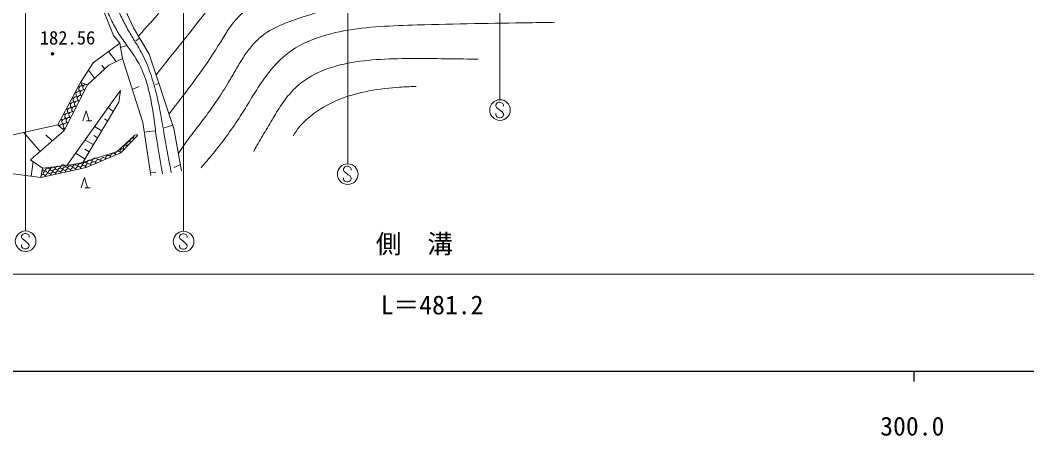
# Model space of a CAD drawing. Units: millimetres, scale not verified. Extents: x 40000 to 680000, y 20000 to 380000.
# Drawn here: x 281213 to 378968, y 198715 to 239123 of the extents above; entities that cross this region are included whole.
import ezdxf
from ezdxf.enums import TextEntityAlignment as Align

# ---------------------------------------------------------------- set-up
doc = ezdxf.new("R2010")
doc.units = ezdxf.units.MM
doc.header["$LTSCALE"] = 1000
for name, color, linetype, lineweight in [('M-BGD', 7, 'Continuous', 13), ('M-STR-STR3', 7, 'Continuous', 13), ('M-STR-STRC', 7, 'Continuous', 13), ('M-TTL-BAND', 7, 'Continuous', 25)]:
    doc.layers.add(name, color=color, linetype=linetype, lineweight=lineweight)
doc.styles.add('ＭＳ ゴシック', font='')
doc.styles.get('ＭＳ ゴシック').set_extended_font_data('MS Gothic')

msp = doc.modelspace()

# ---------------------------------------------------------------- linework, layer by layer
at = {"layer": 'M-BGD'}
for p, q in [((290301, 242615), (292214, 238358)), ((288723, 241487), (290277, 237614)), ((290277, 237614), (290895, 236876)), ((292214, 238358), (293748, 235802)), ((288303, 234982), (290895, 236876)), ((291143, 235405), (290895, 236876)), ((290965, 236458), (291562, 236655)), ((292812, 237362), (292439, 237094)), ((290537, 235102), (289806, 236081)), ((293748, 235802), (296151, 228602)), ((288303, 234982), (287082, 233066)), ((289812, 234739), (287750, 232839)), ((289416, 234375), (289135, 234752)), ((291143, 235405), (289812, 234739)), ((293128, 229178), (291143, 235405)), ((288431, 233466), (287840, 234257)), ((284866, 228953), (287082, 233066)), ((287750, 232839), (285478, 228408)), ((287750, 232839), (287082, 233066)), ((292107, 232381), (292765, 232678)), ((294691, 232977), (294384, 232863)), ((290402, 231551), (290960, 232284)), ((290801, 231153), (290960, 232284)), ((285734, 224995), (290402, 231551)), ((287301, 225285), (290801, 231153)), ((287317, 229319), (287617, 230319)), ((287617, 230319), (287917, 229319)), ((290254, 230235), (289755, 230642)), ((284866, 228953), (277116, 227195)), ((285478, 228408), (284866, 228953)), ((287667, 229319), (288167, 229319)), ((289146, 228377), (288441, 228797)), ((289712, 229326), (289413, 229544)), ((293892, 224017), (293128, 229178)), ((296044, 228921), (295203, 228642)), ((281577, 228207), (283169, 226356)), ((285478, 228408), (282229, 225550)), ((284311, 227382), (283701, 227978)), ((288736, 227690), (288356, 227917)), ((292279, 227887), (290637, 226367)), ((292610, 227911), (290986, 226222)), ((293269, 228226), (294352, 228367)), ((296151, 228602), (296895, 224484)), ((288326, 227003), (287510, 227490)), ((287506, 225629), (286579, 226182)), ((290637, 226367), (287301, 225285)), ((287916, 226316), (287480, 226576)), ((290986, 226222), (287610, 224799)), ((282229, 225550), (283376, 224734)), ((282275, 223958), (282464, 225382)), ((283376, 224734), (285734, 224995)), ((287301, 225285), (285734, 224995)), ((296787, 225082), (296181, 224788)), ((278696, 224435), (283212, 223834)), ((287610, 224799), (283212, 223834)), ((283376, 224734), (283212, 223834)), ((293854, 224268), (294384, 224306)), ((287154, 222828), (287454, 223828)), ((287454, 223828), (287754, 222828)), ((287504, 222828), (288004, 222828))]:
    msp.add_line(p, q, dxfattribs=at)
for radius in [125, 100, 75, 50, 25]:
    msp.add_circle((284350, 235849), radius, dxfattribs=at)
for centre, radius, start, end in [((287209, 232442), 300, 62.85422, 242.85422), ((287483, 232976), 300, 169.5452, 242.85422), ((287613, 232572), 300, 79.54054, 242.85422), ((287613, 232572), 300, 62.85422, 62.85867), ((286531, 231778), 300, 62.85422, 86.60269), ((286805, 232312), 300, 219.31773, 242.85422), ((286935, 231908), 300, 62.85422, 242.85422), ((287065, 231504), 300, 62.85422, 242.85422), ((286805, 232312), 300, 62.85422, 84.07391), ((287079, 232846), 300, 221.79776, 242.85422), ((287339, 232038), 300, 62.85422, 242.85422), ((285984, 230710), 300, 62.85422, 91.82977), ((286258, 231244), 300, 214.20441, 242.85422), ((286388, 230840), 300, 62.85422, 242.85422), ((286518, 230436), 300, 62.85422, 242.85422), ((286258, 231244), 300, 62.85422, 89.18723), ((286531, 231778), 300, 216.78895, 242.85422), ((286661, 231374), 300, 62.85422, 242.85422), ((286791, 230970), 300, 62.85422, 242.85422), ((285710, 230176), 300, 208.84913, 242.85422), ((285840, 229772), 300, 62.85422, 242.85422), ((285710, 230176), 300, 62.85422, 94.54251), ((285984, 230710), 300, 211.56187, 242.85422), ((286114, 230306), 300, 62.85422, 242.85422), ((286244, 229902), 300, 62.85422, 242.85422), ((285163, 229108), 300, 203.13235, 242.85422), ((284889, 228574), 300, 62.85422, 75.123), ((285293, 228704), 300, 62.85422, 157.36561), ((285436, 229642), 300, 206.03776, 242.85422), ((285566, 229238), 300, 62.85422, 242.85422), ((285696, 228835), 300, 62.85422, 242.85422), ((285970, 229368), 300, 62.85422, 242.85422), ((285423, 228301), 300, 62.85422, 115.31152), ((292447, 227742), 234, 46.12849, 226.12849), ((291473, 226729), 234, 46.12849, 226.12849), ((291798, 227067), 234, 46.12849, 226.12849), ((292123, 227405), 234, 46.12849, 226.12849), ((289780, 225714), 262, 22.85319, 202.85319), ((290263, 225917), 262, 22.85319, 202.85319), ((290745, 226121), 262, 22.85319, 202.85319), ((291148, 226391), 234, 46.12849, 226.12849), ((284394, 224583), 256, 12.29491, 192.29491), ((284895, 224692), 256, 12.29491, 192.29491), ((285395, 224801), 256, 12.29491, 192.29491), ((285610, 224613), 247, 12.51543, 192.51543), ((286092, 224720), 247, 12.51543, 192.51543), ((286575, 224827), 247, 12.51543, 192.51543), ((286877, 224638), 250, 12.38574, 192.38574), ((287057, 224934), 247, 12.51543, 192.51543), ((287365, 224746), 250, 12.38574, 192.38574), ((287511, 225066), 227, 20.37579, 200.37579), ((287851, 224901), 262, 22.85319, 202.85319), ((287976, 225245), 272, 21.59467, 201.59467), ((288333, 225104), 262, 22.85319, 202.85319), ((288481, 225445), 272, 21.59467, 201.59467), ((288815, 225308), 262, 22.85319, 202.85319), ((289298, 225511), 262, 22.85319, 202.85319), ((283456, 223887), 250, 12.38574, 192.38574), ((283486, 224376), 163, 15.37903, 195.37903), ((283680, 224184), 247, 12.51543, 192.51543), ((283894, 224474), 256, 12.29491, 192.29491), ((283945, 223995), 250, 12.38574, 192.38574), ((284163, 224291), 247, 12.51543, 192.51543), ((284433, 224102), 250, 12.38574, 192.38574), ((284645, 224398), 247, 12.51543, 192.51543), ((284922, 224209), 250, 12.38574, 192.38574), ((285128, 224505), 247, 12.51543, 192.51543), ((285411, 224316), 250, 12.38574, 192.38574), ((285899, 224424), 250, 12.38574, 192.38574), ((286388, 224531), 250, 12.38574, 192.38574)]:
    msp.add_arc(centre, radius, start, end, dxfattribs=at)
for points, knots in [([(294411, 233815), (296128, 235948), (297845, 238081), (299515, 240274), (299917, 240801), (300316, 241333), (300760, 241815), (303350, 244626), (307475, 245767), (311394, 246331), (314325, 246752), (317140, 246850), (319994, 247157), (320661, 247229), (321330, 247312), (321999, 247396)], [0, 0, 0, 0, 1, 1, 1, 2, 2, 2, 3, 3, 3, 4, 4, 4, 5, 5, 5, 5]), ([(292688, 237568), (292930, 237833), (293171, 238098), (293411, 238364), (293641, 238618), (293870, 238873), (294096, 239131), (294322, 239389), (294545, 239650), (294764, 239915), (294983, 240181), (295197, 240451), (295405, 240726), (295558, 240928), (295708, 241133), (295858, 241337), (296008, 241541), (296159, 241745), (296314, 241945), (296468, 242144), (296627, 242339), (296795, 242527), (296962, 242713), (297137, 242892), (297323, 243059), (297416, 243143), (297512, 243224), (297611, 243303), (297709, 243382), (297810, 243458), (297912, 243533), (298014, 243608), (298118, 243681), (298222, 243754), (298326, 243826), (298431, 243898), (298536, 243970)], [0, 0, 0, 0, 1, 1, 1, 2, 2, 2, 3, 3, 3, 4, 4, 4, 5, 5, 5, 6, 6, 6, 7, 7, 7, 8, 8, 8, 9, 9, 9, 10, 10, 10, 11, 11, 11, 12, 12, 12, 12]), ([(288489, 243035), (288632, 242605), (288775, 242175), (288936, 241752), (289113, 241289), (289311, 240834), (289509, 240379), (289707, 239926), (289905, 239473), (290124, 239029), (290342, 238587), (290580, 238153), (290844, 237737), (290989, 237509), (291141, 237286), (291297, 237065), (291453, 236845), (291612, 236626), (291770, 236406), (291927, 236188), (292082, 235968), (292232, 235744), (292381, 235522), (292524, 235296), (292655, 235064), (292948, 234546), (293184, 233997), (293376, 233434), (293571, 232863), (293721, 232278), (293844, 231687), (293969, 231087), (294066, 230482), (294154, 229875), (294242, 229266), (294320, 228655), (294404, 228046), (294478, 227515), (294556, 226986), (294641, 226457), (294725, 225933), (294816, 225411), (294907, 224889), (294947, 224657), (294987, 224425), (295028, 224193)], [0, 0, 0, 0, 1, 1, 1, 2, 2, 2, 3, 3, 3, 4, 4, 4, 5, 5, 5, 6, 6, 6, 7, 7, 7, 8, 8, 8, 9, 9, 9, 10, 10, 10, 11, 11, 11, 12, 12, 12, 13, 13, 13, 14, 14, 14, 15, 15, 15, 15]), ([(289135, 243303), (289416, 242862), (289697, 242421), (289927, 241955), (290137, 241530), (290305, 241083), (290489, 240645), (290672, 240207), (290872, 239776), (291081, 239350), (291289, 238924), (291505, 238501), (291739, 238089), (291845, 237903), (291954, 237719), (292064, 237536), (292175, 237353), (292286, 237170), (292397, 236987), (292508, 236805), (292618, 236622), (292725, 236437), (292832, 236253), (292936, 236068), (293035, 235880), (293351, 235280), (293617, 234653), (293842, 234013), (294070, 233368), (294257, 232710), (294419, 232046), (294582, 231376), (294720, 230700), (294847, 230022), (294974, 229342), (295091, 228661), (295209, 227980), (295292, 227505), (295375, 227030), (295465, 226556), (295553, 226085), (295648, 225615), (295733, 225143), (295781, 224870), (295827, 224598), (295872, 224325)], [0, 0, 0, 0, 1, 1, 1, 2, 2, 2, 3, 3, 3, 4, 4, 4, 5, 5, 5, 6, 6, 6, 7, 7, 7, 8, 8, 8, 9, 9, 9, 10, 10, 10, 11, 11, 11, 12, 12, 12, 13, 13, 13, 14, 14, 14, 15, 15, 15, 15]), ([(296585, 226198), (297019, 226815), (297454, 227432), (297906, 228036), (298313, 228581), (298735, 229115), (299143, 229659), (299553, 230208), (299949, 230767), (300333, 231335), (300721, 231911), (301096, 232495), (301452, 233091), (301688, 233485), (301915, 233885), (302146, 234283), (302375, 234678), (302608, 235071), (302857, 235454), (303099, 235829), (303357, 236194), (303642, 236539), (303920, 236875), (304224, 237192), (304559, 237471), (304844, 237708), (305151, 237918), (305471, 238106), (305798, 238298), (306138, 238467), (306484, 238620), (306838, 238776), (307199, 238917), (307563, 239049), (307930, 239182), (308301, 239306), (308672, 239429), (309578, 239728), (310488, 240017), (311402, 240293), (312302, 240564), (313206, 240822), (314115, 241063), (315013, 241301), (315916, 241523), (316824, 241724), (317726, 241924), (318633, 242104), (319543, 242260), (321846, 242655), (324174, 242896), (326508, 243034), (328865, 243172), (331227, 243204), (333585, 243136), (336066, 243064), (338542, 242881), (341018, 242698)], [0, 0, 0, 0, 1, 1, 1, 2, 2, 2, 3, 3, 3, 4, 4, 4, 5, 5, 5, 6, 6, 6, 7, 7, 7, 8, 8, 8, 9, 9, 9, 10, 10, 10, 11, 11, 11, 12, 12, 12, 13, 13, 13, 14, 14, 14, 15, 15, 15, 16, 16, 16, 17, 17, 17, 18, 18, 18, 19, 19, 19, 19]), ([(295672, 230017), (297339, 232162), (299006, 234307), (300457, 236640), (301079, 237640), (301661, 238674), (302482, 239496), (303019, 240033), (303657, 240479), (304332, 240840), (305009, 241203), (305723, 241481), (306451, 241716), (306657, 241783), (306865, 241846), (307073, 241907), (307282, 241968), (307491, 242027), (307700, 242084), (307910, 242141), (308120, 242196), (308329, 242251)], [0, 0, 0, 0, 1, 1, 1, 2, 2, 2, 3, 3, 3, 4, 4, 4, 5, 5, 5, 6, 6, 6, 7, 7, 7, 7]), ([(298786, 224777), (299179, 225233), (299572, 225688), (299952, 226154), (300398, 226699), (300828, 227259), (301245, 227828), (301667, 228403), (302076, 228988), (302466, 229586), (302804, 230105), (303127, 230634), (303450, 231162), (303773, 231688), (304096, 232213), (304434, 232729), (304765, 233231), (305110, 233724), (305487, 234194), (305851, 234647), (306243, 235079), (306678, 235466), (307473, 236174), (308409, 236728), (309393, 237144), (310429, 237583), (311519, 237870), (312621, 238074), (313788, 238290), (314969, 238414), (316152, 238495), (317360, 238578), (318569, 238615), (319779, 238650), (321626, 238702), (323474, 238747), (325321, 238781), (327099, 238814), (328878, 238838), (330656, 238866), (331485, 238880), (332314, 238894), (333144, 238909)], [0, 0, 0, 0, 1, 1, 1, 2, 2, 2, 3, 3, 3, 4, 4, 4, 5, 5, 5, 6, 6, 6, 7, 7, 7, 8, 8, 8, 9, 9, 9, 10, 10, 10, 11, 11, 11, 12, 12, 12, 13, 13, 13, 14, 14, 14, 14]), ([(325692, 235323), (323770, 235355), (321849, 235387), (319926, 235390), (318823, 235392), (317720, 235384), (316618, 235330), (315543, 235277), (314469, 235181), (313407, 234997), (312411, 234824), (311426, 234572), (310491, 234177), (309608, 233803), (308771, 233300), (308067, 232655), (307661, 232283), (307300, 231863), (306967, 231424), (306621, 230966), (306307, 230486), (306010, 229996), (305705, 229492), (305419, 228977), (305117, 228471), (304814, 227962), (304496, 227462), (304209, 226944), (304100, 226748), (303996, 226550), (303892, 226351)], [0, 0, 0, 0, 1, 1, 1, 2, 2, 2, 3, 3, 3, 4, 4, 4, 5, 5, 5, 6, 6, 6, 7, 7, 7, 8, 8, 8, 9, 9, 9, 10, 10, 10, 10]), ([(307712, 227884), (307904, 228168), (308095, 228452), (308310, 228717), (308654, 229140), (309059, 229514), (309490, 229854), (310234, 230441), (311054, 230927), (311920, 231301), (312820, 231690), (313768, 231960), (314729, 232161), (315732, 232371), (316748, 232507), (317768, 232584), (318401, 232632), (319036, 232657), (319671, 232683)], [0, 0, 0, 0, 1, 1, 1, 2, 2, 2, 3, 3, 3, 4, 4, 4, 5, 5, 5, 6, 6, 6, 6])]:
    msp.add_open_spline(points, degree=3, knots=knots, dxfattribs=at)
at = {"layer": 'M-STR-STR3'}
msp.add_line((547248, 214438), (82141, 214438), dxfattribs=at)
at = {"layer": 'M-STR-STRC'}
for p, q in [((327808, 264677), (327808, 231382)), ((313022, 257755), (313022, 225154)), ((297083, 251644), (297083, 218603)), ((281746, 244722), (281746, 218634)), ((327526, 231079), (327402, 230895)), ((327402, 230895), (327405, 230763)), ((327405, 230763), (327468, 230634)), ((327718, 231145), (327526, 231079)), ((327839, 231142), (327718, 231145)), ((328090, 231024), (327839, 231142)), ((328153, 230892), (328090, 231024)), ((328153, 230763), (328153, 230892)), ((327405, 229915), (327402, 230036)), ((327444, 229812), (327405, 229915)), ((327529, 229702), (327444, 229812)), ((327468, 230634), (327723, 230452)), ((327723, 230452), (327852, 230320)), ((327852, 230320), (328032, 230205)), ((328092, 229762), (327950, 229670)), ((328032, 230205), (328158, 230004)), ((328153, 229894), (328092, 229762)), ((328158, 230004), (328153, 229894)), ((327716, 229641), (327529, 229702)), ((327850, 229641), (327716, 229641)), ((327950, 229670), (327850, 229641)), ((312740, 224851), (312617, 224666)), ((312933, 224916), (312740, 224851)), ((313054, 224914), (312933, 224916)), ((313304, 224795), (313054, 224914)), ((312617, 224666), (312619, 224535)), ((312619, 224535), (312683, 224405)), ((312683, 224405), (312938, 224224)), ((312938, 224224), (313067, 224092)), ((313067, 224092), (313246, 223976)), ((313246, 223976), (313373, 223776)), ((313367, 224664), (313304, 224795)), ((313367, 224535), (313367, 224664)), ((312619, 223687), (312617, 223808)), ((312659, 223584), (312619, 223687)), ((312743, 223473), (312659, 223584)), ((312930, 223413), (312743, 223473)), ((313064, 223413), (312930, 223413)), ((313164, 223442), (313064, 223413)), ((313307, 223534), (313164, 223442)), ((313367, 223666), (313307, 223534)), ((313373, 223776), (313367, 223666)), ((281464, 218331), (281340, 218146)), ((281340, 218146), (281343, 218015)), ((281343, 218015), (281406, 217886)), ((281656, 218397), (281464, 218331)), ((281777, 218394), (281656, 218397)), ((282027, 218275), (281777, 218394)), ((282090, 218144), (282027, 218275)), ((282090, 218015), (282090, 218144)), ((296801, 218300), (296677, 218116)), ((296677, 218116), (296680, 217984)), ((296993, 218366), (296801, 218300)), ((297114, 218363), (296993, 218366)), ((297364, 218245), (297114, 218363)), ((297428, 218113), (297364, 218245)), ((297428, 217984), (297428, 218113)), ((281343, 217167), (281340, 217288)), ((281382, 217064), (281343, 217167)), ((281466, 216954), (281382, 217064)), ((281406, 217886), (281661, 217704)), ((281661, 217704), (281790, 217572)), ((281790, 217572), (281969, 217456)), ((281969, 217456), (282096, 217256)), ((282090, 217146), (282030, 217014)), ((282096, 217256), (282090, 217146)), ((296680, 217136), (296677, 217257)), ((296680, 217984), (296743, 217855)), ((296719, 217033), (296680, 217136)), ((296803, 216923), (296719, 217033)), ((296743, 217855), (296998, 217673)), ((296998, 217673), (297127, 217542)), ((297127, 217542), (297306, 217426)), ((297306, 217426), (297433, 217226)), ((297428, 217115), (297367, 216983)), ((297433, 217226), (297428, 217115)), ((281653, 216893), (281466, 216954)), ((281788, 216893), (281653, 216893)), ((281888, 216922), (281788, 216893)), ((282030, 217014), (281888, 216922)), ((296990, 216862), (296803, 216923)), ((297125, 216862), (296990, 216862)), ((297225, 216891), (297125, 216862)), ((297367, 216983), (297225, 216891))]:
    msp.add_line(p, q, dxfattribs=at)
for centre in [(327810, 230382), (313024, 224154), (281747, 217634), (297084, 217603)]:
    msp.add_circle(centre, 1000, dxfattribs=at)
at = {"layer": 'M-TTL-BAND'}
for p, q in [((40000, 205000), (579000, 205000)), ((368000, 205000), (368000, 204000))]:
    msp.add_line(p, q, dxfattribs=at)

# ---------------------------------------------------------------- texts
at = {"layer": 'M-BGD', "style": 'ＭＳ ゴシック'}
msp.add_text('182.56', height=1320, dxfattribs=at).set_placement((283120, 236353), align=Align.BOTTOM_LEFT)
at = {"layer": 'M-STR-STR3', "style": 'ＭＳ ゴシック'}
for s, p in [('側\u3000溝', (315743, 218295)), ('L＝481.2', (316219, 212362))]:
    msp.add_text(s, height=1833, dxfattribs=at).set_placement(p, align=Align.TOP_LEFT)
at = {"layer": 'M-TTL-BAND', "style": 'ＭＳ ゴシック'}
msp.add_text('300.0', height=1833, dxfattribs=at).set_placement((367844, 198195), align=Align.BOTTOM_CENTER)

doc.saveas('drawing.dxf')
